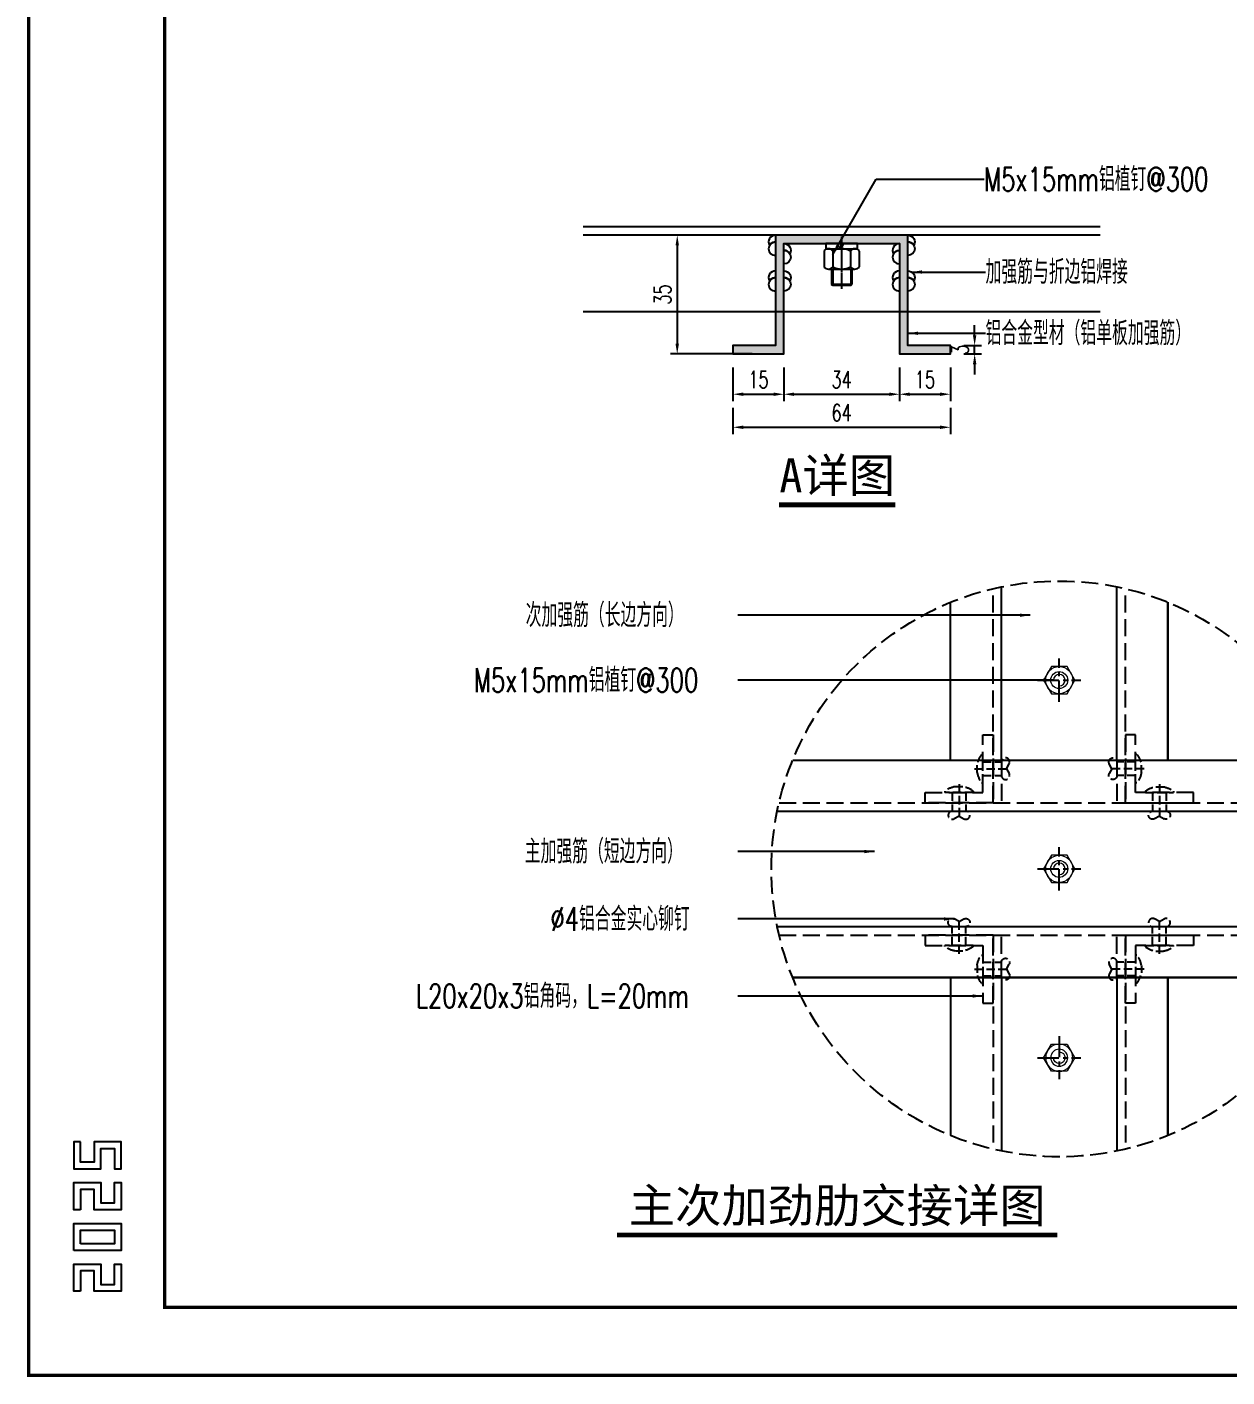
# Model space of a CAD drawing. Extents: x -160106 to 966792, y -663931 to 1550022.
# Drawn here: x -89427.9 to -89074.5, y -139298.6 to -138901.2 of the extents above; entities that cross this region are included whole.
import ezdxf
from ezdxf.enums import TextEntityAlignment as Align

# ---------------------------------------------------------------- set-up
doc = ezdxf.new("R2010")
doc.units = 0
for name, pattern in [('CENTER', [2, 1.25, -0.25, 0.25, -0.25]), ('ZN-CENTER', [2, 1.25, -0.25, 0.25, -0.25]), ('ZN-DASH', [0.35, 0.25, -0.1])]:
    doc.linetypes.add(name, pattern=pattern)
for name, color, linetype in [('!ZN1-文字-7', 7, 'Continuous'), ('!ZN1-标注-173', 173, 'Continuous'), ('!ZN3-铝板幕墙-3', 3, 'Continuous'), ('!ZN4-焊缝-8', 8, 'Continuous'), ('!ZN4-配件-11', 11, 'Continuous'), ('!ZN5-铝材投影-112', 112, 'Continuous'), ('!ZN5-铝材断面-6', 6, 'Continuous'), ('!ZN6-虚线-8', 8, 'ZN-DASH'), ('!ZN6-轴线-1', 1, 'ZN-CENTER'), ('!ZN7-符号-173', 173, 'Continuous'), ('!ZN7-索引-3', 3, 'Continuous'), ('0-cxFrame', 155, 'Continuous'), ('ZX', 240, 'CENTER'), ('浅灰色', 253, 'Continuous')]:
    doc.layers.add(name, color=color, linetype=linetype)
doc.layers.add('0-cxText', color=131, linetype='Continuous', lineweight=25)
doc.styles.add('cx_tuming', font='simhei.ttf')
doc.styles.add('cx_tuqian1', font='')
doc.styles.add('ZNDimTStyle', font='ROMANS.shx', dxfattribs={"width": 0.7, "bigfont": 'CHINESE.shx'})
doc.styles.add('ZNTextStyle', font='ROMANS.shx', dxfattribs={"width": 0.7, "bigfont": 'CHINESE.shx'})
doc.styles.add('中南符号', font='simhei.ttf')
doc.styles.add('黑体', font='simhei.ttf', dxfattribs={"height": 12})
doc.styles.get('cx_tuqian1').set_extended_font_data('SimSun')
doc.dimstyles.new('ZN机械-2', dxfattribs={"dimscale": 2, "dimtxt": 2.5, "dimasz": 1.5, "dimexe": 1, "dimexo": 2, "dimgap": 0.9, "dimtad": 1, "dimdec": 0, "dimzin": 0, "dimdsep": 46, "dimtxsty": 'ZNDimTStyle', "dimcen": 2.5, "dimdle": 1, "dimclrd": 173, "dimclre": 173, "dimclrt": 7, "dimazin": 2, "dimtfac": 1, "dimtdec": 4, "dimtix": 1, "dimtmove": 2, "dimatfit": 3, "dimfxl": 0, "dimfrac": 2, "dimtolj": 1, "dimtzin": 0, "dimarcsym": 0})

# ---------------------------------------------------------------- blocks, each defined once
blk = doc.blocks.new('TK22.A2 L(Dragon)')
at = {"layer": '0-cxFrame', "color": 7, "const_width": 0.5}
blk.add_lwpolyline([(0, 0), (-594, 0), (-594, 420), (0, 420)], close=True, dxfattribs=at)
at = {"layer": '0-cxFrame', "const_width": 0.5}
blk.add_lwpolyline([(-80, 10), (-574, 10), (-574, 410), (-80, 410)], close=True, dxfattribs=at)
at = {"layer": 'Defpoints', "color": 2}
for points in [[(-586.37, 34.37), (-587.37, 34.37), (-587.37, 30.37), (-583.37, 30.37), (-583.37, 33.37), (-581.37, 33.37), (-581.37, 30.37), (-580.37, 30.37), (-580.37, 34.37), (-584.37, 34.37), (-584.37, 31.37), (-586.37, 31.37), (-586.37, 34.37)], [(-586.37, 24.37), (-587.37, 24.37), (-587.37, 28.37), (-583.37, 28.37), (-583.37, 25.37), (-581.37, 25.37), (-581.37, 28.37), (-580.37, 28.37), (-580.37, 24.37), (-584.37, 24.37), (-584.37, 27.37), (-586.37, 27.37), (-586.37, 24.37)], [(-586.37, 12.37), (-587.37, 12.37), (-587.37, 16.37), (-583.37, 16.37), (-583.37, 13.37), (-581.37, 13.37), (-581.37, 16.37), (-580.37, 16.37), (-580.37, 12.37), (-584.37, 12.37), (-584.37, 15.37), (-586.37, 15.37), (-586.37, 12.37)]]:
    blk.add_lwpolyline(points, dxfattribs=at)
for points in [[(-587.37, 18.37), (-587.37, 22.37), (-580.37, 22.37), (-580.37, 18.37)], [(-586.37, 19.37), (-586.37, 21.37), (-581.37, 21.37), (-581.37, 19.37)]]:
    blk.add_lwpolyline(points, close=True, dxfattribs=at)
at = {"style": '黑体', "flags": 4}
blk.add_attdef('图幅', text='', height=3.3, dxfattribs=at).set_placement((-40, 3), align=Align.RIGHT)
at = {"layer": '0-cxText', "flags": 4}
for tag, height, style, p in [('建设单位', 3.5, 'cx_tuming', (-45, 240)), ('项目名称', 3.5, 'cx_tuming', (-45, 210)), ('子项名称', 3.5, 'cx_tuming', (-45, 180)), ('工程编号', 3.3, 'cx_tuqian1', (-35, 165)), ('图名1', 3.5, 'cx_tuming', (-45, 87)), ('图名2', 3.5, 'cx_tuming', (-45, 79)), ('图名3', 3.5, 'cx_tuming', (-45, 71)), ('出图日期', 3.3, 'cx_tuqian1', (-39, 60)), ('专业', 3.3, 'cx_tuqian1', (-55, 52)), ('图号', 3.3, 'cx_tuqian1', (-55, 44)), ('版次', 3.3, 'cx_tuqian1', (-20, 44))]:
    blk.add_attdef(tag, text='', height=height, dxfattribs=dict(at, style=style)).set_placement(p, align=Align.MIDDLE)
at = {"layer": 'Defpoints', "color": 6, "flags": 4}
for tag, height, style, p in [('tufu', 3.3, '黑体', (-12, 12)), ('dwfname', 4, 'cx_tuqian1', (-80, 3))]:
    blk.add_attdef(tag, text='', height=height, dxfattribs=dict(at, style=style)).set_placement(p, align=Align.RIGHT)
blk = doc.blocks.new('*U1692')
at = {"const_width": 0.7}
blk.add_lwpolyline([(0, 0), (64.82, 0)], dxfattribs=at)
at = {"color": 0, "style": '中南符号', "flags": 8}
blk.add_attdef('图名', text='', height=5, dxfattribs=at).set_placement((32.41, 1.85), align=Align.CENTER)
blk.add_attdef('比例', (67.62, 1.85), '', height=4, dxfattribs=at)
blk = doc.blocks.new('*U1694')
at = {"const_width": 0.7}
blk.add_lwpolyline([(0, 0), (17.16, 0)], dxfattribs=at)
at = {"color": 0, "style": '中南符号', "flags": 8}
blk.add_attdef('图名', text='', height=5, dxfattribs=at).set_placement((8.58, 1.85), align=Align.CENTER)
blk.add_attdef('比例', (19.96, 1.85), '', height=4, dxfattribs=at)
blk = doc.blocks.new('螺帽M5')
at = {"layer": '!ZN6-轴线-1', "ltscale": 5}
for p, q in [((0, -6.37), (0, 6.37)), ((-6.37, 0), (6.37, 0))]:
    blk.add_line(p, q, dxfattribs=at)
at = {"color": 11, "linetype": 'ByBlock', "lineweight": 9}
blk.add_lwpolyline([(-2.31, 4), (-4.62, 0), (-2.31, -4), (2.31, -4), (4.62, 0), (2.31, 4)], close=True, dxfattribs=at)
for radius in [4, 2.5]:
    blk.add_circle((0, 0), radius, dxfattribs=at)
blk.add_arc((0, 0), 1.7, 270, 180, dxfattribs=at)
blk = doc.blocks.new('20190102081441')
at = {"layer": '!ZN6-虚线-8', "ltscale": 10}
for p, q in [((10, 4), (8.56, 4.76)), ((10, 4), (11.44, 4.76)), ((10, -5.47), (10, 4.65)), ((8, -3), (8, 2.5)), ((12, -3), (12, 2.5)), ((5.85, -3), (14.15, -3)), ((5.85, -3.38), (5.85, -3)), ((14.15, -3.38), (14.15, -3)), ((3, -5.85), (3, -14.15)), ((3.38, -5.85), (3, -5.85)), ((8.91, -4.7), (11.09, -4.7)), ((-4, -10), (-4.76, -8.56)), ((-4, -10), (-4.76, -11.44)), ((5.47, -10), (-4.65, -10)), ((3, -8), (-2.5, -8)), ((4.7, -8.91), (4.7, -11.09)), ((3, -12), (-2.5, -12)), ((3.38, -14.15), (3, -14.15))]:
    blk.add_line(p, q, dxfattribs=at)
at = {"layer": '!ZN6-虚线-8', "ltscale": 20}
blk.add_lwpolyline([(0, -20), (0, 0), (20, 0), (20, -3), (3, -3), (3, -20), (0, -20)], dxfattribs=at)
at = {"layer": '!ZN6-虚线-8', "ltscale": 10}
for centre, radius, start, end in [((8, 3.7), 1.2, 62.1348, 270), ((12, 3.7), 1.2, 270, 117.8652), ((10, 2.01), 6.8, 232.4424, 260.5515), ((10, 2.01), 6.8, 279.4485, 307.5576), ((-3.7, -8), 1.2, 0, 207.8652), ((-2.01, -10), 6.8, 9.4485, 37.5576), ((-3.7, -12), 1.2, 152.1348, 0), ((-2.01, -10), 6.8, 322.4424, 350.5515)]:
    blk.add_arc(centre, radius, start, end, dxfattribs=at)
blk = doc.blocks.new('20190102081552')
at = {"layer": '!ZN3-铝板幕墙-3'}
for points in [[(32, 78.49), (32, 32)], [(78.49, -32), (-78.49, -32)], [(32, -78.49), (32, -32)]]:
    blk.add_lwpolyline(points, dxfattribs=at)
at = {"layer": '!ZN5-铝材投影-112'}
for points in [[(-17, 32), (-17, 83.04)], [(17, 32), (17, 83.04)], [(-32, 32), (-32, 78.49)], [(32, 32), (32, 78.49)], [(-78.49, 32), (78.49, 32)], [(-83.04, 17), (83.04, 17)], [(-83.04, -17), (83.04, -17)], [(-78.49, -32), (78.49, -32)], [(-32, -32), (-32, -78.49)], [(-17, -32), (-17, -83.04)], [(17, -32), (17, -83.04)], [(32, -32), (32, -78.49)]]:
    blk.add_lwpolyline(points, dxfattribs=at)
at = {"layer": '!ZN6-虚线-8', "ltscale": 20}
for points in [[(-19.5, 19.5), (-19.5, 82.49)], [(19.5, 19.5), (19.5, 82.49)], [(-17, 32), (-17, 19.5)], [(17, 32), (17, 19.5)], [(-82.49, 19.5), (82.49, 19.5)], [(-82.49, -19.5), (82.49, -19.5)], [(-19.5, -19.5), (-19.5, -82.49)], [(-17, -32), (-17, -19.5)], [(17, -32), (17, -19.5)], [(19.5, -19.5), (19.5, -82.49)]]:
    blk.add_lwpolyline(points, dxfattribs=at)
at = {"layer": '!ZN7-索引-3', "linetype": 'ZN-DASH', "ltscale": 20}
blk.add_circle((0, 0), 84.76, dxfattribs=at)
at = {"layer": '!ZN4-配件-11', "lineweight": 13}
for p in [(0, 55.58), (0, 0)]:
    blk.add_blockref('螺帽M5', p, dxfattribs=at)
at = {"layer": '!ZN4-配件-11', "lineweight": 13, "xscale": -1, "rotation": 180}
blk.add_blockref('螺帽M5', (0, -55.58), dxfattribs=at)
at = {"ltscale": 20, "rotation": 180}
blk.add_blockref('20190102081441', (-19.5, 19.5), dxfattribs=at)
at = {"ltscale": 20, "xscale": -1, "rotation": 180}
blk.add_blockref('20190102081441', (19.5, 19.5), dxfattribs=at)
at = {"ltscale": 20, "xscale": -1}
blk.add_blockref('20190102081441', (-19.5, -19.5), dxfattribs=at)
at = {"ltscale": 20}
blk.add_blockref('20190102081441', (19.5, -19.5), dxfattribs=at)
blk = doc.blocks.new('*D3262')
at = {"layer": '!ZN1-标注-173', "color": 173, "lineweight": -2, "ltscale": 20, "transparency": 16777216}
for p, q in [((-89148.85, -138991.93), (-89148.85, -138988.93)), ((-89152.01, -138994.93), (-89146.85, -138994.93)), ((-89148.85, -138997.43), (-89148.85, -138994.93)), ((-89152.01, -138997.43), (-89146.85, -138997.43)), ((-89148.85, -139000.43), (-89148.85, -139003.43))]:
    blk.add_line(p, q, dxfattribs=at)
at = {"layer": '!ZN1-标注-173', "color": 173, "ltscale": 20, "transparency": 16777216}
for points in [[(-89149.35, -138991.93), (-89148.35, -138991.93), (-89148.85, -138994.93)], [(-89149.35, -139000.43), (-89148.35, -139000.43), (-89148.85, -138997.43)]]:
    blk.add_solid(points, dxfattribs=at)
at = {"layer": 'Defpoints', "color": 0, "ltscale": 20, "transparency": 16777216}
for p in [(-89156.01, -138994.93), (-89148.85, -138994.93), (-89156.01, -138997.43)]:
    blk.add_point(p, dxfattribs=at)
at = {"layer": '!ZN1-标注-173', "color": 7, "ltscale": 20, "transparency": 16777216, "insert": (-89153.15, -138996.18), "char_height": 5, "attachment_point": 5, "rotation": 90, "style": 'ZNDimTStyle'}
blk.add_mtext('\\A1;3', dxfattribs=at)
blk = doc.blocks.new('20181229122160')
at = {"layer": '浅灰色'}
h = blk.add_hatch(color=256, dxfattribs=at)
h.dxf.hatch_style = 1
h.paths.add_polyline_path([(32, 35), (17, 35), (17, 2.5), (-17, 2.5), (-17, 35), (-32, 35), (-32, 32.5), (-19.5, 32.5), (-19.5, 0), (19.5, 0), (19.5, 32.5), (32, 32.5)])
at = {"layer": '!ZN4-配件-11', "ltscale": 2}
for p, q in [((-2.65, 14.86), (-3, 14.51)), ((-3, 14.51), (3, 14.51)), ((-3, 9.99), (-3, 14.51)), ((-2.65, 14.86), (2.65, 14.86)), ((-2.65, 9.99), (-2.65, 14.86)), ((2.65, 9.99), (2.65, 14.86)), ((2.65, 14.86), (3, 14.51)), ((3, 9.99), (3, 14.51)), ((-5.2, 4.69), (-5.2, 9.3)), ((3.9, 9.99), (-3.9, 9.99)), ((-2.6, 4.69), (-2.6, 9.3)), ((2.6, 4.69), (2.6, 9.3)), ((5.2, 4.69), (5.2, 9.3)), ((3.9, 4), (-3.9, 4)), ((-0.52, 2.5), (0.2, 4)), ((0.06, 2.5), (0.78, 4))]:
    blk.add_line(p, q, dxfattribs=at)
blk.add_lwpolyline([(-4.7, 4), (-4.7, 2.5), (4.7, 2.5), (4.7, 4)], close=True, dxfattribs=at)
for centre, radius, start, end in [((-3.9, 8.43), 1.56, 33.8427, 146.1573), ((0, 4.77), 5.22, 60.1298, 119.8702), ((3.9, 8.43), 1.56, 33.8427, 146.1573), ((-3.9, 5.56), 1.56, 213.8427, 326.1573), ((0, 9.22), 5.22, 240.1298, 299.8702), ((3.9, 5.56), 1.56, 213.8427, 326.1573)]:
    blk.add_arc(centre, radius, start, end, dxfattribs=at)
at = {"layer": '!ZN5-铝材断面-6'}
blk.add_lwpolyline([(32, 35), (17, 35), (17, 2.5), (-17, 2.5), (-17, 35), (-32, 35), (-32, 32.5), (-19.5, 32.5), (-19.5, 0), (19.5, 0), (19.5, 32.5), (32, 32.5)], close=True, dxfattribs=at)
at = {"layer": 'ZX', "ltscale": 0.01}
blk.add_line((0, 15.86), (0, 0), dxfattribs=at)
blk = doc.blocks.new('20190102075542')
at = {"layer": '!ZN3-铝板幕墙-3'}
for points in [[(-76.08, 0), (76.08, 0)], [(76.08, -2.5), (-76.08, -2.5)], [(-76.08, -25), (-19.5, -25)], [(-19.5, -25), (19.5, -25)], [(19.5, -25), (76.08, -25)]]:
    blk.add_lwpolyline(points, dxfattribs=at)
at = {"layer": '!ZN4-焊缝-8', "ltscale": 20}
for points in [[(-19.5, -2.5, 0.57735), (-21.23, -5.5, -0.267949), (-19.5, -4.5, 1), (-19.5, -8.5, 1)], [(19.5, -2.5, -0.57735), (21.23, -5.5, 0.267949), (19.5, -4.5, -1), (19.5, -8.5, -1)], [(-17, -5, -0.57735), (-15.27, -8, 0.267949), (-17, -7, -1), (-17, -11, -1)], [(17, -5, 0.57735), (15.27, -8, -0.267949), (17, -7, 1), (17, -11, 1)], [(-19.5, -13, 0.57735), (-21.23, -16, -0.267949), (-19.5, -15, 1), (-19.5, -19, 1)], [(-17, -13, -0.57735), (-15.27, -16, 0.267949), (-17, -15, -1), (-17, -19, -1)], [(17, -13, 0.57735), (15.27, -16, -0.267949), (17, -15, 1), (17, -19, 1)], [(19.5, -13, -0.57735), (21.23, -16, 0.267949), (19.5, -15, -1), (19.5, -19, -1)]]:
    blk.add_lwpolyline(points, format="xyb", dxfattribs=at)
at = {"ltscale": 30, "rotation": 180}
blk.add_blockref('20181229122160', (0, -2.5), dxfattribs=at)
blk = doc.blocks.new('*D3263')
at = {"layer": '!ZN1-标注-173', "color": 173, "lineweight": -2, "ltscale": 20, "transparency": 16777216}
for p, q in [((-89220.01, -139001.43), (-89220.01, -139011.28)), ((-89205.01, -139001.43), (-89205.01, -139011.28)), ((-89217.01, -139009.28), (-89208.01, -139009.28))]:
    blk.add_line(p, q, dxfattribs=at)
at = {"layer": '!ZN1-标注-173', "color": 173, "ltscale": 20, "transparency": 16777216}
for points in [[(-89217.01, -139008.78), (-89217.01, -139009.78), (-89220.01, -139009.28)], [(-89208.01, -139008.78), (-89208.01, -139009.78), (-89205.01, -139009.28)]]:
    blk.add_solid(points, dxfattribs=at)
at = {"layer": 'Defpoints', "color": 0, "ltscale": 20, "transparency": 16777216}
for p in [(-89220.01, -138997.43), (-89205.01, -138997.43), (-89205.01, -139009.28)]:
    blk.add_point(p, dxfattribs=at)
at = {"layer": '!ZN1-标注-173', "color": 7, "ltscale": 20, "transparency": 16777216, "insert": (-89212.51, -139004.98), "char_height": 5, "attachment_point": 5, "style": 'ZNDimTStyle'}
blk.add_mtext('\\A1;15', dxfattribs=at)
blk = doc.blocks.new('*D3264')
at = {"layer": '!ZN1-标注-173', "color": 173, "lineweight": -2, "ltscale": 20, "transparency": 16777216}
for p, q in [((-89205.01, -139001.43), (-89205.01, -139011.28)), ((-89171.01, -139001.43), (-89171.01, -139011.28)), ((-89202.01, -139009.28), (-89174.01, -139009.28))]:
    blk.add_line(p, q, dxfattribs=at)
at = {"layer": '!ZN1-标注-173', "color": 173, "ltscale": 20, "transparency": 16777216}
for points in [[(-89202.01, -139008.78), (-89202.01, -139009.78), (-89205.01, -139009.28)], [(-89174.01, -139008.78), (-89174.01, -139009.78), (-89171.01, -139009.28)]]:
    blk.add_solid(points, dxfattribs=at)
at = {"layer": 'Defpoints', "color": 0, "ltscale": 20, "transparency": 16777216}
for p in [(-89205.01, -138997.43), (-89171.01, -138997.43), (-89171.01, -139009.28)]:
    blk.add_point(p, dxfattribs=at)
at = {"layer": '!ZN1-标注-173', "color": 7, "ltscale": 20, "transparency": 16777216, "insert": (-89188.01, -139004.98), "char_height": 5, "attachment_point": 5, "style": 'ZNDimTStyle'}
blk.add_mtext('\\A1;34', dxfattribs=at)
blk = doc.blocks.new('*D3265')
at = {"layer": '!ZN1-标注-173', "color": 173, "lineweight": -2, "ltscale": 20, "transparency": 16777216}
for p, q in [((-89171.01, -139001.43), (-89171.01, -139011.28)), ((-89156.01, -139001.43), (-89156.01, -139011.28)), ((-89168.01, -139009.28), (-89159.01, -139009.28))]:
    blk.add_line(p, q, dxfattribs=at)
at = {"layer": '!ZN1-标注-173', "color": 173, "ltscale": 20, "transparency": 16777216}
for points in [[(-89168.01, -139008.78), (-89168.01, -139009.78), (-89171.01, -139009.28)], [(-89159.01, -139008.78), (-89159.01, -139009.78), (-89156.01, -139009.28)]]:
    blk.add_solid(points, dxfattribs=at)
at = {"layer": 'Defpoints', "color": 0, "ltscale": 20, "transparency": 16777216}
for p in [(-89171.01, -138997.43), (-89156.01, -138997.43), (-89156.01, -139009.28)]:
    blk.add_point(p, dxfattribs=at)
at = {"layer": '!ZN1-标注-173', "color": 7, "ltscale": 20, "transparency": 16777216, "insert": (-89163.51, -139004.98), "char_height": 5, "attachment_point": 5, "style": 'ZNDimTStyle'}
blk.add_mtext('\\A1;15', dxfattribs=at)
blk = doc.blocks.new('*D3266')
at = {"layer": '!ZN1-标注-173', "color": 173, "lineweight": -2, "ltscale": 20, "transparency": 16777216}
for p, q in [((-89220.01, -139013.28), (-89220.01, -139021.01)), ((-89156.01, -139013.28), (-89156.01, -139021.01)), ((-89217.01, -139019.01), (-89159.01, -139019.01))]:
    blk.add_line(p, q, dxfattribs=at)
at = {"layer": '!ZN1-标注-173', "color": 173, "ltscale": 20, "transparency": 16777216}
for points in [[(-89217.01, -139018.51), (-89217.01, -139019.51), (-89220.01, -139019.01)], [(-89159.01, -139018.51), (-89159.01, -139019.51), (-89156.01, -139019.01)]]:
    blk.add_solid(points, dxfattribs=at)
at = {"layer": 'Defpoints', "color": 0, "ltscale": 20, "transparency": 16777216}
for p in [(-89220.01, -139009.28), (-89156.01, -139009.28), (-89156.01, -139019.01)]:
    blk.add_point(p, dxfattribs=at)
at = {"layer": '!ZN1-标注-173', "color": 7, "ltscale": 20, "transparency": 16777216, "insert": (-89188.01, -139014.71), "char_height": 5, "attachment_point": 5, "style": 'ZNDimTStyle'}
blk.add_mtext('\\A1;64', dxfattribs=at)
blk = doc.blocks.new('*D3267')
at = {"layer": '!ZN1-标注-173', "color": 173, "lineweight": -2, "ltscale": 20, "transparency": 16777216}
for p, q in [((-89206.34, -138962.43), (-89238.43, -138962.43)), ((-89236.43, -138965.43), (-89236.43, -138994.43)), ((-89214.35, -138997.43), (-89238.43, -138997.43))]:
    blk.add_line(p, q, dxfattribs=at)
at = {"layer": '!ZN1-标注-173', "color": 173, "ltscale": 20, "transparency": 16777216}
for points in [[(-89236.93, -138965.43), (-89235.93, -138965.43), (-89236.43, -138962.43)], [(-89236.93, -138994.43), (-89235.93, -138994.43), (-89236.43, -138997.43)]]:
    blk.add_solid(points, dxfattribs=at)
at = {"layer": 'Defpoints', "color": 0, "ltscale": 20, "transparency": 16777216}
for p in [(-89202.34, -138962.43), (-89236.43, -138997.43), (-89210.35, -138997.43)]:
    blk.add_point(p, dxfattribs=at)
at = {"layer": '!ZN1-标注-173', "color": 7, "ltscale": 20, "transparency": 16777216, "insert": (-89240.73, -138979.93), "char_height": 5, "attachment_point": 5, "rotation": 90, "style": 'ZNDimTStyle'}
blk.add_mtext('\\A1;35', dxfattribs=at)
blk = doc.blocks.new('20210506161409')
at = {"ltscale": 20}
blk.add_blockref('20190102081552', (51.86, 0), dxfattribs=at)
at = {"layer": '!ZN1-文字-7', "ltscale": 20, "style": 'ZNTextStyle', "width": 0.7}
for s, p in [('次加强筋（长边方向）', (-105.26, 74.69)), ('M5x15mm铝植钉@300 ', (-120.5, 55.58)), ('主加强筋（短边方向）', (-105.52, 5.11)), ('∅4铝合金实心铆钉', (-97.94, -14.74)), ('L20x20x3铝角码，L=20mm', (-137.55, -37.42))]:
    blk.add_text(s, height=7, dxfattribs=at).set_placement(p, align=Align.MIDDLE_LEFT)
at = {"layer": '!ZN1-标注-173'}
for points in [[(43.3, 74.69), (-3.97, 74.69), (-42.75, 74.69)], [(50.16, 55.58), (-0.54, 55.58), (-42.75, 55.58)], [(-2.51, 5.11), (-26.87, 5.11), (-42.75, 5.11)], [(20.92, -14.74), (-15.16, -14.74), (-42.75, -14.74)], [(29.36, -37.42), (-10.94, -37.42), (-42.75, -37.42)]]:
    blk.add_leader(points, dimstyle='ZN机械-2', override={"dimasz": 1.5}, dxfattribs=at)

msp = doc.modelspace()

# ---------------------------------------------------------------- block references
at = {"layer": '!ZN1-文字-7', "ltscale": 20}
msp.add_blockref('20210506161409', (-89175.8, -139149.03), dxfattribs=at)
at = {"layer": '!ZN7-符号-173', "color": 7, "ltscale": 30}
ref = msp.add_blockref('*U1694', (-89206.49, -139041.85), dxfattribs=dict(at, xscale=2, yscale=2, zscale=2))
ref.add_attrib('图名', 'A详图', dxfattribs={"layer": '0', "color": 0, "height": 10, "style": '中南符号'}).set_placement((-89189.32, -139038.16), align=Align.CENTER)
ref = msp.add_blockref('*U1692', (-89254.14, -139256.82), dxfattribs=dict(at, xscale=2, yscale=2, zscale=2))
ref.add_attrib('图名', '主次加劲肋交接详图', dxfattribs={"layer": '0', "color": 0, "height": 10, "style": '中南符号'}).set_placement((-89189.32, -139253.13), align=Align.CENTER)
at = {"ltscale": 20}
msp.add_blockref('20190102075542', (-89188.01, -138959.93), dxfattribs=at)
at = {"layer": '0-cxFrame', "xscale": 2, "yscale": 2, "zscale": 2}
msp.add_blockref('TK22.A2 L(Dragon)', (-88239.4, -139298.12), dxfattribs=at)

# ---------------------------------------------------------------- texts
at = {"layer": '!ZN1-文字-7', "ltscale": 20, "style": 'ZNTextStyle', "width": 0.7}
for s, p in [('M5x15mm铝植钉@300 ', (-89146.06, -138945.98)), ('加强筋与折边铝焊接', (-89145.64, -138973.3)), ('铝合金型材（铝单板加强筋）', (-89145.64, -138991.33))]:
    msp.add_text(s, height=7, dxfattribs=at).set_placement(p, align=Align.MIDDLE_LEFT)

# ---------------------------------------------------------------- dimensions: what is measured, and where the dimension line sits
at = {"layer": '!ZN1-标注-173', "ltscale": 20}
dim = msp.add_linear_dim(base=(-89236.43, -138997.43), p1=(-89202.34, -138962.43), p2=(-89210.35, -138997.43), angle=90, dimstyle='ZN机械-2', override={"dimasz": 1.5}, dxfattribs=at)
dim.commit()
dim.dimension.update_dxf_attribs({"geometry": '*D3267', "text_midpoint": (-89240.73, -138979.93)})
dim = msp.add_linear_dim(base=(-89148.84853505, -138994.93107192), p1=(-89156.01283921, -138997.43107192), p2=(-89156.01283921, -138994.93107192), angle=90, dimstyle='ZN机械-2', dxfattribs=at)
dim.commit()
dim.dimension.update_dxf_attribs({"geometry": '*D3262', "text_midpoint": (-89153.14853505, -138996.18107192)})
for base, p1, p2, picture, middle in [((-89205.01, -139009.28), (-89220.01, -138997.43), (-89205.01, -138997.43), '*D3263', (-89212.51, -139004.98)), ((-89171.01, -139009.28), (-89205.01, -138997.43), (-89171.01, -138997.43), '*D3264', (-89188.01, -139004.98)), ((-89156.01, -139009.28), (-89171.01, -138997.43), (-89156.01, -138997.43), '*D3265', (-89163.51, -139004.98)), ((-89156.01, -139019.01), (-89220.01, -139009.28), (-89156.01, -139009.28), '*D3266', (-89188.01, -139014.71))]:
    dim = msp.add_linear_dim(base=base, p1=p1, p2=p2, dimstyle='ZN机械-2', override={"dimasz": 1.5}, dxfattribs=at)
    dim.commit()
    dim.dimension.update_dxf_attribs({"geometry": picture, "text_midpoint": middle})

# ---------------------------------------------------------------- leaders
at = {"layer": '!ZN1-标注-173'}
for points in [[(-89190.61, -138968.12), (-89177.83, -138945.98), (-89146.06, -138945.98)], [(-89167.39, -138973.3), (-89156.52, -138973.3), (-89145.64, -138973.3)], [(-89168.51, -138991.33), (-89158.14, -138991.33), (-89145.64, -138991.33)]]:
    msp.add_leader(points, dimstyle='ZN机械-2', override={"dimasz": 1.5}, dxfattribs=at)

doc.saveas('drawing.dxf')
